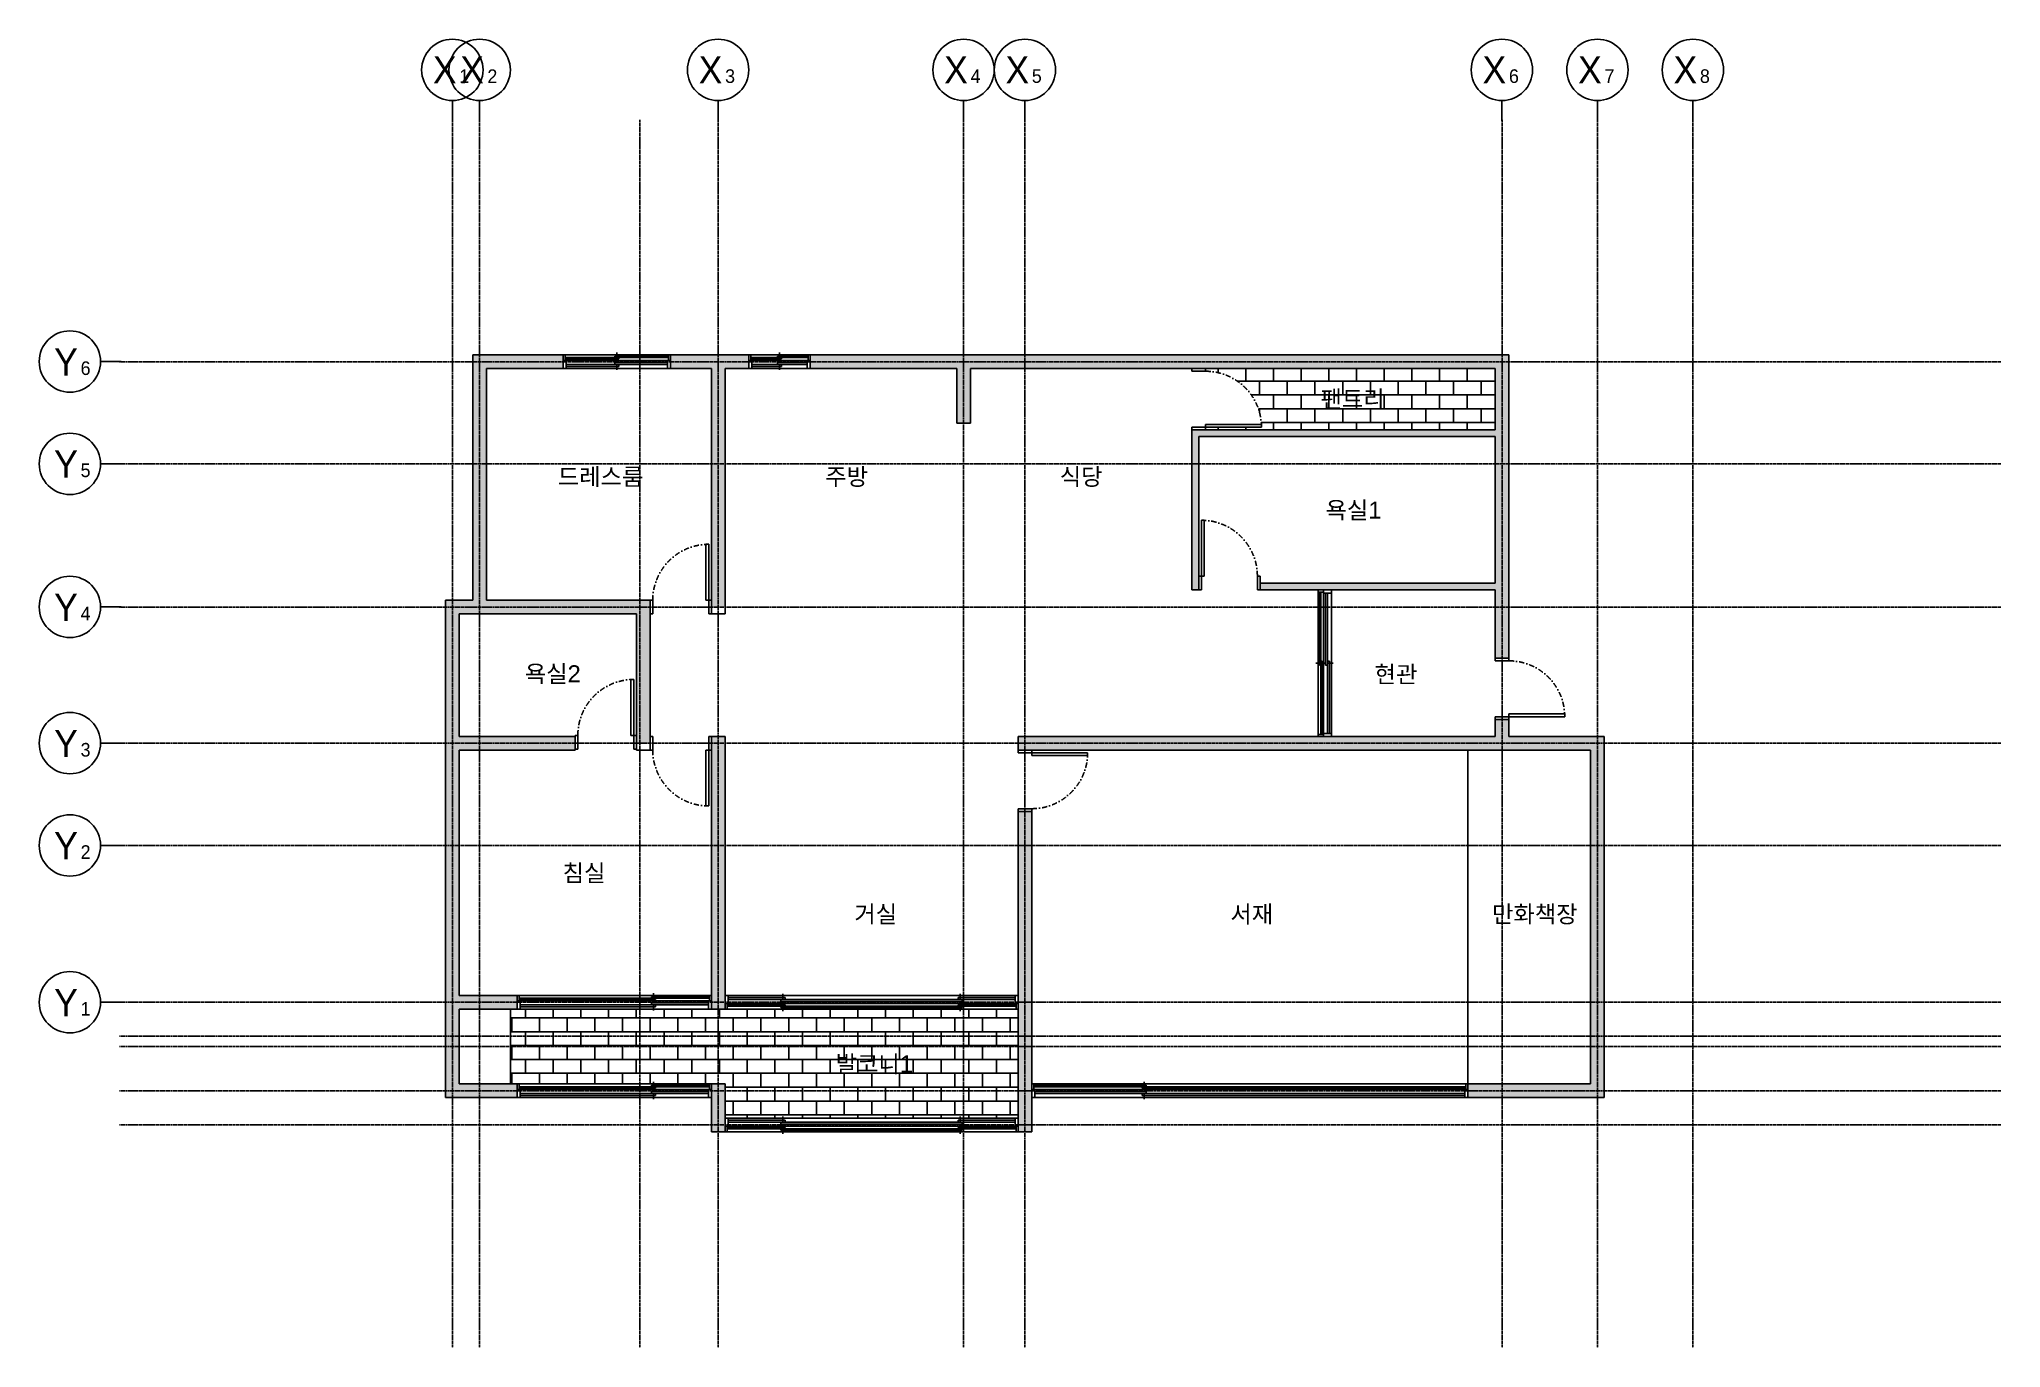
# Model space of a CAD drawing. Header units: millimetres. Extents: x 7699 to 36478, y 4303 to 23508.
import ezdxf
from ezdxf.enums import TextEntityAlignment as Align

# ---------------------------------------------------------------- set-up
doc = ezdxf.new("R2010")
doc.units = ezdxf.units.MM
doc.linetypes.add('CENTER', pattern=[50.8, 31.75, -6.35, 6.35, -6.35])
doc.linetypes.add('DASHDOTX2', pattern=[50.8, 25.4, -12.7, 0, -12.7])
for name, color, linetype in [('A-BUBBLE', 7, 'Continuous'), ('CEN', 1, 'CENTER'), ('CON', 254, 'Continuous'), ('HAT', 8, 'Continuous'), ('TXT', 2, 'Continuous'), ('WAL', 2, 'Continuous'), ('WIN', 4, 'Continuous'), ('참조선', 190, 'Continuous')]:
    doc.layers.add(name, color=color, linetype=linetype)
doc.styles.get("Standard").update_dxf_attribs({"font": 'arial.ttf'})
doc.styles.add('견고딕', font='H2GTRE.TTF')

# ---------------------------------------------------------------- blocks, each defined once
blk = doc.blocks.new('bbl')
at = {"layer": 'A-BUBBLE', "color": 7}
blk.add_line((4371.7, 2923.7), (4371.7, 2908.7), dxfattribs=at)
blk.add_circle((4371.7, 2946.2), 22.5, dxfattribs=at)
blk = doc.blocks.new('창_1575')
for p, q in [((0, 200), (1575, 200)), ((0, 0), (0, 200)), ((0, 200), (1575, 200)), ((0, 120), (1575, 120)), ((1575, 0), (0, 0)), ((30, 120), (30, 200)), ((30, 160), (1545, 160)), ((30, 140), (817, 140)), ((45, 0), (45, 120)), ((45, 60), (1530, 60)), ((45, 30), (817, 30)), ((758, 180), (758, 160)), ((758, 180), (1545, 180)), ((758, 90), (1530, 90)), ((758, 90), (758, 60)), ((817, 60), (817, 30)), ((817, 160), (817, 140)), ((1530, 120), (1530, 0)), ((1545, 200), (1545, 120)), ((1575, 200), (1575, 0))]:
    blk.add_line(p, q)
at = {"linetype": 'DASHDOTX2', "ltscale": 2}
blk.add_line((788, 233), (788, -29), dxfattribs=at)
blk = doc.blocks.new('창_900')
for p, q in [((0, 200), (900, 200)), ((0, 0), (0, 200)), ((0, 200), (900, 200)), ((0, 120), (900, 120)), ((900, 0), (0, 0)), ((30, 120), (30, 200)), ((30, 160), (870, 160)), ((30, 140), (480, 140)), ((45, 0), (45, 120)), ((45, 60), (855, 60)), ((45, 30), (480, 30)), ((420, 180), (420, 160)), ((420, 180), (870, 180)), ((420, 90), (855, 90)), ((420, 90), (420, 60)), ((480, 160), (480, 140)), ((480, 60), (480, 30)), ((855, 120), (855, 0)), ((870, 200), (870, 120)), ((900, 200), (900, 0))]:
    blk.add_line(p, q)
at = {"linetype": 'DASHDOTX2', "ltscale": 2}
blk.add_line((450, 233), (450, -29), dxfattribs=at)
blk = doc.blocks.new('창_2850')
for p, q in [((0, 200), (2850, 200)), ((0, 0), (0, 200)), ((0, 200), (2850, 200)), ((0, 120), (2850, 120)), ((2850, 0), (0, 0)), ((30, 120), (30, 200)), ((30, 160), (2820, 160)), ((30, 140), (2030, 140)), ((45, 0), (45, 120)), ((45, 60), (2805, 60)), ((45, 30), (2030, 30)), ((1970, 180), (1970, 160)), ((1970, 180), (2820, 180)), ((1970, 90), (2805, 90)), ((1970, 90), (1970, 60)), ((2030, 160), (2030, 140)), ((2030, 60), (2030, 30)), ((2805, 120), (2805, 0)), ((2820, 200), (2820, 120)), ((2850, 200), (2850, 0))]:
    blk.add_line(p, q)
at = {"linetype": 'DASHDOTX2', "ltscale": 2}
blk.add_line((2000, 233), (2000, -29), dxfattribs=at)
blk = doc.blocks.new('창_4300')
for p, q in [((0, 200), (3450, 200)), ((0, 0), (0, 200)), ((0, 200), (3450, 200)), ((0, 120), (3450, 120)), ((3450, 0), (0, 0)), ((30, 120), (30, 200)), ((30, 160), (3420, 160)), ((30, 140), (880, 140)), ((45, 0), (45, 120)), ((45, 60), (3405, 60)), ((45, 30), (880, 30)), ((820, 180), (820, 160)), ((820, 180), (3420, 180)), ((820, 90), (3405, 90)), ((820, 90), (820, 60)), ((4300, 200), (850, 200)), ((4300, 200), (850, 200)), ((4300, 120), (850, 120)), ((850, 0), (4300, 0)), ((3480, 180), (880, 180)), ((880, 160), (880, 140)), ((4270, 160), (880, 160)), ((880, 60), (880, 30)), ((3480, 90), (895, 90)), ((4255, 60), (895, 60)), ((3420, 160), (3420, 140)), ((4270, 140), (3420, 140)), ((3420, 60), (3420, 30)), ((4255, 30), (3420, 30)), ((3480, 180), (3480, 160)), ((3480, 90), (3480, 60)), ((4255, 0), (4255, 120)), ((4270, 120), (4270, 200)), ((4300, 0), (4300, 200))]:
    blk.add_line(p, q)
at = {"linetype": 'DASHDOTX2', "ltscale": 2}
for p, q in [((850, 233), (850, -29)), ((3450, 233), (3450, -29))]:
    blk.add_line(p, q, dxfattribs=at)
blk = doc.blocks.new('창_6400')
for p, q in [((6400, 200), (0, 200)), ((6400, 200), (0, 200)), ((0, 200), (0, 0)), ((6400, 120), (0, 120)), ((0, 0), (6400, 0)), ((30, 200), (30, 120)), ((1680, 180), (30, 180)), ((6370, 160), (30, 160)), ((45, 120), (45, 0)), ((1680, 90), (45, 90)), ((6355, 60), (45, 60)), ((1620, 160), (1620, 140)), ((6370, 140), (1620, 140)), ((1620, 60), (1620, 30)), ((6355, 30), (1620, 30)), ((1680, 180), (1680, 160)), ((1680, 90), (1680, 60)), ((6355, 0), (6355, 120)), ((6370, 120), (6370, 200)), ((6400, 0), (6400, 200))]:
    blk.add_line(p, q)
at = {"linetype": 'DASHDOTX2', "ltscale": 2}
blk.add_line((1650, 233), (1650, -29), dxfattribs=at)
blk = doc.blocks.new('문_900')
for p, q in [((80, 1020), (40, 1020)), ((40, 1020), (40, 200)), ((80, 200), (80, 1020)), ((0, 200), (0, 0)), ((40, 200), (0, 200)), ((0, 0), (40, 0)), ((40, 0), (40, 200)), ((40, 200), (80, 200)), ((860, 0), (860, 200)), ((860, 200), (900, 200)), ((860, 0), (900, 0)), ((900, 200), (900, 0))]:
    blk.add_line(p, q)
at = {"linetype": 'DASHDOTX2', "ltscale": 3}
blk.add_arc((40, 200), 820, 0, 90, dxfattribs=at)
blk = doc.blocks.new('창1)_2150')
for p, q in [((0, 200), (2150, 200)), ((0, 0), (0, 200)), ((0, 200), (2150, 200)), ((0, 120), (2150, 120)), ((2150, 0), (0, 0)), ((30, 120), (30, 200)), ((30, 160), (2120, 160)), ((30, 140), (1105, 140)), ((45, 0), (45, 120)), ((45, 60), (2105, 60)), ((45, 30), (1105, 30)), ((1045, 180), (1045, 160)), ((1045, 180), (2120, 180)), ((1045, 90), (2105, 90)), ((1045, 90), (1045, 60)), ((1105, 160), (1105, 140)), ((1105, 60), (1105, 30)), ((2105, 120), (2105, 0)), ((2120, 200), (2120, 120)), ((2150, 200), (2150, 0))]:
    blk.add_line(p, q)
at = {"linetype": 'DASHDOTX2', "ltscale": 2}
blk.add_line((1075, 233), (1075, -29), dxfattribs=at)

msp = doc.modelspace()

# ---------------------------------------------------------------- hatches: boundary and pattern name
at = {"layer": 'CON'}
h = msp.add_hatch(color=256, dxfattribs=at)
h.dxf.hatch_style = 1
h.paths.add_polyline_path([(15386, 18775), (14161, 18775), (14161, 17275), (14261, 17275), (14261, 18675), (15386, 18675)])
h.paths.add_polyline_path([(14161, 18875), (14061, 18875), (14061, 18775), (14161, 18775)])
h.paths.add_polyline_path([(15386, 18875), (14161, 18875), (14161, 18775), (15386, 18775)])
h.paths.add_polyline_path([(14161, 18775), (14061, 18775), (14061, 17275), (14161, 17275)])
h.paths.add_polyline_path([(14261, 17275), (14161, 17275), (14161, 15175), (16511, 15175), (16511, 15275), (14261, 15275)])
h.paths.add_polyline_path([(14161, 17275), (14061, 17275), (14061, 15275), (13761, 15275), (13761, 15175), (14161, 15175)])
h.paths.add_polyline_path([(14161, 15175), (13761, 15175), (13761, 13175), (14161, 13175), (14161, 13275), (13861, 13275), (13861, 15075), (14161, 15075)])
h.paths.add_polyline_path([(13761, 15175), (13661, 15175), (13661, 13175), (13761, 13175)])
h.paths.add_polyline_path([(16511, 15175), (14161, 15175), (14161, 15075), (16461, 15075), (16461, 13175), (16511, 13175)])
h.paths.add_polyline_path([(13761, 15275), (13661, 15275), (13661, 15175), (13761, 15175)])
h.paths.add_polyline_path([(16661, 15275), (16511, 15275), (16511, 15175), (16661, 15175)])
h.paths.add_polyline_path([(16661, 15175), (16511, 15175), (16511, 13175), (16661, 13175)])
h.paths.add_polyline_path([(15561, 13175), (14161, 13175), (14161, 13075), (15561, 13075)])
h.paths.add_polyline_path([(15561, 13275), (14161, 13275), (14161, 13175), (15561, 13175)], flags=17)
h.paths.add_polyline_path([(14161, 13175), (13761, 13175), (13761, 11675), (13861, 11675), (13861, 13075), (14161, 13075)])
h.paths.add_polyline_path([(13761, 13175), (13661, 13175), (13661, 11675), (13761, 11675)])
h.paths.add_polyline_path([(13761, 11675), (13661, 11675), (13661, 9375), (13761, 9375)])
h.paths.add_polyline_path([(13861, 11675), (13761, 11675), (13761, 9375), (14161, 9375), (14161, 9475), (13861, 9475)])
h.paths.add_polyline_path([(13761, 8725), (13661, 8725), (13661, 8075), (13761, 8075)])
h.paths.add_polyline_path([(13861, 8725), (13761, 8725), (13761, 8075), (14161, 8075), (14161, 8175), (13861, 8175)])
h.paths.add_polyline_path([(13861, 8875), (13761, 8875), (13761, 8725), (13861, 8725)])
h.paths.add_polyline_path([(13761, 8875), (13661, 8875), (13661, 8725), (13761, 8725)])
h.paths.add_polyline_path([(13761, 9375), (13661, 9375), (13661, 8875), (13761, 8875)])
h.paths.add_polyline_path([(13861, 9275), (14161, 9275), (14161, 9375), (13761, 9375), (13761, 8875), (13861, 8875)])
h.paths.add_polyline_path([(14711, 9375), (14161, 9375), (14161, 9275), (14711, 9275)])
h.paths.add_polyline_path([(14711, 9475), (14161, 9475), (14161, 9375), (14711, 9375)])
h.paths.add_polyline_path([(14711, 8175), (14161, 8175), (14161, 8075), (14711, 8075)])
h.paths.add_polyline_path([(13761, 8075), (13661, 8075), (13661, 7975), (13761, 7975)])
h.paths.add_polyline_path([(14161, 8075), (13761, 8075), (13761, 7975), (14161, 7975)])
h.paths.add_polyline_path([(14711, 8075), (14161, 8075), (14161, 7975), (14711, 7975)])
h.paths.add_polyline_path([(17661, 18875), (16961, 18875), (16961, 18775), (17661, 18775)])
h.paths.add_polyline_path([(17661, 18775), (16961, 18775), (16961, 18675), (17561, 18675), (17561, 17275), (17661, 17275)])
h.paths.add_polyline_path([(18111, 18775), (17661, 18775), (17661, 17275), (17761, 17275), (17761, 18675), (18111, 18675)])
h.paths.add_polyline_path([(18111, 18875), (17661, 18875), (17661, 18775), (18111, 18775)])
h.paths.add_polyline_path([(17661, 17275), (17561, 17275), (17561, 15175), (17661, 15175)])
h.paths.add_polyline_path([(17761, 17275), (17661, 17275), (17661, 15175), (17761, 15175)])
h.paths.add_polyline_path([(17661, 13175), (17561, 13175), (17561, 11675), (17661, 11675)])
h.paths.add_polyline_path([(17761, 13175), (17661, 13175), (17661, 11675), (17761, 11675)])
h.paths.add_polyline_path([(17761, 13275), (17661, 13275), (17661, 13175), (17761, 13175)])
h.paths.add_polyline_path([(17661, 13275), (17561, 13275), (17561, 13175), (17661, 13175)])
h.paths.add_polyline_path([(17661, 11675), (17561, 11675), (17561, 9375), (17661, 9375)])
h.paths.add_polyline_path([(17761, 11675), (17661, 11675), (17661, 9375), (17761, 9375), (17761, 9475)])
h.paths.add_polyline_path([(17661, 9375), (17561, 9375), (17561, 9275), (17661, 9275)])
h.paths.add_polyline_path([(17761, 9375), (17661, 9375), (17661, 9275), (17761, 9275)])
h.paths.add_polyline_path([(17661, 8075), (17561, 8075), (17561, 7975), (17561, 7575), (17661, 7575)])
h.paths.add_polyline_path([(17761, 8075), (17661, 8075), (17661, 7575), (17761, 7575), (17761, 7675)])
h.paths.add_polyline_path([(17661, 8175), (17561, 8175), (17561, 8075), (17661, 8075)])
h.paths.add_polyline_path([(17761, 8175), (17661, 8175), (17661, 8075), (17761, 8075)])
h.paths.add_polyline_path([(17661, 7575), (17561, 7575), (17561, 7475), (17661, 7475)])
h.paths.add_polyline_path([(17761, 7575), (17661, 7575), (17661, 7475), (17761, 7475)])
h.paths.add_polyline_path([(21261, 18875), (19011, 18875), (19011, 18775), (21261, 18775)])
h.paths.add_polyline_path([(21261, 18775), (19011, 18775), (19011, 18675), (21261, 18675)])
h.paths.add_polyline_path([(22161, 18875), (21261, 18875), (21261, 18775), (22161, 18775)])
h.paths.add_polyline_path([(22161, 18775), (21261, 18775), (21261, 18675), (22161, 18675)])
h.paths.add_polyline_path([(29161, 18875), (27411, 18875), (22161, 18875), (22161, 18775), (29161, 18775)])
h.paths.add_polyline_path([(29161, 18775), (22161, 18775), (22161, 18675), (24611, 18675), (27411, 18675), (29061, 18675), (29061, 17775), (24611, 17775), (24611, 17275), (24711, 17275), (24711, 17675), (29061, 17675), (29061, 17275), (29161, 17275)])
h.paths.add_polyline_path([(29261, 18775), (29161, 18775), (29161, 17275), (29261, 17275)])
h.paths.add_polyline_path([(29261, 18875), (29161, 18875), (29161, 18775), (29261, 18775)])
h.paths.add_polyline_path([(29161, 17275), (29061, 17275), (29061, 15525), (25611, 15525), (25611, 15425), (29061, 15425), (29061, 15175), (29161, 15175)])
h.paths.add_polyline_path([(29261, 17275), (29161, 17275), (29161, 15175), (29261, 15175)])
h.paths.add_polyline_path([(24711, 17275), (24611, 17275), (24611, 17175), (24611, 15425), (24711, 15425)])
h.paths.add_polyline_path([(29161, 15175), (29061, 15175), (29061, 14425), (29161, 14425)])
h.paths.add_polyline_path([(29261, 15075), (29261, 15175), (29161, 15175), (29161, 14425), (29261, 14425)])
h.paths.add_polyline_path([(29161, 13525), (29061, 13525), (29061, 13275), (22161, 13275), (22161, 13175), (29161, 13175)])
h.paths.add_polyline_path([(29261, 13525), (29161, 13525), (29161, 13175), (30561, 13175), (30561, 13275), (29261, 13275)])
h.paths.add_polyline_path([(30561, 13175), (29161, 13175), (29161, 13075), (30461, 13075), (30461, 11675), (30561, 11675)])
h.paths.add_polyline_path([(29161, 13175), (22161, 13175), (22161, 13075), (22261, 13075), (29161, 13075)])
h.paths.add_polyline_path([(30661, 13275), (30561, 13275), (30561, 13175), (30661, 13175)])
h.paths.add_polyline_path([(30661, 13175), (30561, 13175), (30561, 11675), (30661, 11675)])
h.paths.add_polyline_path([(30561, 11675), (30461, 11675), (30461, 9375), (30561, 9375)])
h.paths.add_polyline_path([(30661, 11675), (30561, 11675), (30561, 9375), (30661, 9375)])
h.paths.add_polyline_path([(22161, 13175), (22061, 13175), (22061, 13075), (22161, 13075)])
h.paths.add_polyline_path([(22161, 13275), (22061, 13275), (22061, 13175), (22161, 13175)])
h.paths.add_polyline_path([(22261, 11675), (22161, 11675), (22161, 9375), (22261, 9375)])
h.paths.add_polyline_path([(22161, 11675), (22061, 11675), (22061, 9375), (22161, 9375)])
h.paths.add_polyline_path([(22161, 12175), (22061, 12175), (22061, 11675), (22161, 11675)])
h.paths.add_polyline_path([(22261, 12175), (22161, 12175), (22161, 11675), (22261, 11675)])
h.paths.add_polyline_path([(22161, 9375), (22061, 9375), (22061, 8875), (22161, 8875)])
h.paths.add_polyline_path([(22161, 8875), (22061, 8875), (22061, 8725), (22161, 8725)])
h.paths.add_polyline_path([(22161, 8725), (22061, 8725), (22061, 8075), (22161, 8075)])
h.paths.add_polyline_path([(22161, 8075), (22061, 8075), (22061, 7575), (22161, 7575)])
h.paths.add_polyline_path([(22161, 7575), (22061, 7575), (22061, 7475), (22161, 7475)])
h.paths.add_polyline_path([(22261, 7575), (22161, 7575), (22161, 7475), (22261, 7475)])
h.paths.add_polyline_path([(22261, 7975), (22261, 8075), (22161, 8075), (22161, 7575), (22261, 7575)])
h.paths.add_polyline_path([(22261, 8725), (22161, 8725), (22161, 8075), (22261, 8075), (22261, 8175)])
h.paths.add_polyline_path([(22261, 8775), (22261, 8875), (22161, 8875), (22161, 8725), (22261, 8725)])
h.paths.add_polyline_path([(22261, 9375), (22161, 9375), (22161, 8875), (22261, 8875)])
h.paths.add_polyline_path([(29161, 8175), (28661, 8175), (28661, 8075), (29161, 8075)])
h.paths.add_polyline_path([(29161, 8075), (28661, 8075), (28661, 7975), (29161, 7975)])
h.paths.add_polyline_path([(30561, 8075), (29161, 8075), (29161, 7975), (30561, 7975)])
h.paths.add_polyline_path([(30561, 8725), (30461, 8725), (30461, 8175), (29161, 8175), (29161, 8075), (30561, 8075)])
h.paths.add_polyline_path([(30661, 8075), (30561, 8075), (30561, 7975), (30661, 7975)])
h.paths.add_polyline_path([(30661, 8725), (30561, 8725), (30561, 8075), (30661, 8075)])
h.paths.add_polyline_path([(30661, 8875), (30561, 8875), (30561, 8725), (30661, 8725)])
h.paths.add_polyline_path([(30561, 8875), (30461, 8875), (30461, 8775), (30461, 8725), (30561, 8725)])
h.paths.add_polyline_path([(30561, 9375), (30461, 9375), (30461, 8875), (30561, 8875)])
h.paths.add_polyline_path([(30661, 9375), (30561, 9375), (30561, 8875), (30661, 8875)])
h = msp.add_hatch(color=256, dxfattribs=at)
h.dxf.hatch_style = 1
h.paths.add_polyline_path([(21261, 18775), (19011, 18775), (19011, 18675), (21161, 18675), (21161, 17875), (21261, 17875)])
h.paths.add_polyline_path([(21361, 18675), (22161, 18675), (22161, 18775), (21261, 18775), (21261, 17875), (21361, 17875)])
at = {"layer": 'HAT'}
h = msp.add_hatch(dxfattribs=at)
h.set_pattern_fill('AR-B816', color=256)
h.paths.add_polyline_path([(21261, 9275), (18611, 9275), (17761, 9275), (17661, 9275), (17661, 8875), (21261, 8875)])
h.paths.add_polyline_path([(21261, 8875), (17661, 8875), (17661, 8725), (21261, 8725)])
h.paths.add_polyline_path([(21261, 8725), (17661, 8725), (17661, 8175), (17761, 8175), (17761, 8075), (21261, 8075)])
h.paths.add_polyline_path([(21261, 8075), (17761, 8075), (17761, 7675), (21211, 7675), (21261, 7675)])
h.paths.add_polyline_path([(22061, 8075), (21261, 8075), (21261, 7675), (22061, 7675)])
h.paths.add_polyline_path([(22061, 8625), (22061, 8725), (21261, 8725), (21261, 8075), (22061, 8075)])
h.paths.add_polyline_path([(22061, 8875), (21261, 8875), (21261, 8725), (22061, 8725)])
h.paths.add_polyline_path([(22061, 9275), (21261, 9275), (21261, 8875), (22061, 8875)])
h.paths.add_polyline_path([(29061, 18675), (27411, 18675), (24811, 18675), (24811, 18635, -0.399992), (25630, 17855), (25631, 17855), (25631, 17815), (24811, 17815), (24811, 17775), (29061, 17775)])
h.paths.add_polyline_path([(26427, 18013), (27441, 18013), (27441, 18441), (26427, 18441)], flags=24)
h = msp.add_hatch(dxfattribs=at)
h.set_pattern_fill('AR-B816', color=256)
h.paths.add_polyline_path([(16511, 9275), (14711, 9275), (14611, 9275), (14611, 8875), (16511, 8875)])
h.paths.add_polyline_path([(16511, 8875), (14611, 8875), (14611, 8725), (16511, 8725)])
h.paths.add_polyline_path([(16511, 8725), (14611, 8725), (14611, 8175), (14711, 8175), (16511, 8175)])
h.paths.add_polyline_path([(17661, 9275), (17561, 9275), (16511, 9275), (16511, 8875), (17661, 8875)])
h.paths.add_polyline_path([(17661, 8875), (16511, 8875), (16511, 8725), (17661, 8725)])
h.paths.add_polyline_path([(17661, 8725), (16511, 8725), (16511, 8175), (17561, 8175), (17661, 8175)])

# ---------------------------------------------------------------- linework, layer by layer
at = {"layer": 'CEN'}
for p, q in [((13761, 22326), (13761, 4303)), ((14161, 22326), (14161, 4303)), ((16511, 22326), (16511, 4303)), ((17661, 22326), (17661, 4303)), ((21261, 22326), (21261, 4303)), ((22161, 22326), (22161, 4303)), ((29161, 22326), (29161, 4303)), ((30561, 22326), (30561, 4303)), ((31961, 22326), (31961, 4303)), ((36478, 18775), (8879, 18775)), ((36478, 17275), (8879, 17275)), ((36478, 15175), (8879, 15175)), ((36478, 13175), (8879, 13175)), ((36478, 11675), (8879, 11675)), ((36478, 9375), (8879, 9375)), ((36478, 8875), (8879, 8875)), ((36478, 8725), (8879, 8725)), ((36478, 8075), (8879, 8075)), ((36478, 7575), (8879, 7575))]:
    msp.add_line(p, q, dxfattribs=at)
at = {"layer": 'WAL'}
for p, q in [((14061, 18875), (14061, 15275)), ((15386, 18875), (14061, 18875)), ((15386, 18875), (15386, 18675)), ((16961, 18875), (16961, 18675)), ((18111, 18875), (16961, 18875)), ((18111, 18875), (18111, 18675)), ((19011, 18875), (19011, 18675)), ((27411, 18875), (19011, 18875)), ((29261, 18875), (27411, 18875)), ((29261, 18875), (29261, 15275)), ((29261, 18875), (29261, 14625)), ((14261, 18675), (14261, 15275)), ((15386, 18675), (14261, 18675)), ((17561, 18675), (16961, 18675)), ((17561, 18675), (17561, 15075)), ((18111, 18675), (17761, 18675)), ((17761, 18675), (17761, 15075)), ((21161, 18675), (19011, 18675)), ((21161, 18675), (21161, 17875)), ((22161, 18675), (21361, 18675)), ((24611, 18675), (21361, 18675)), ((21361, 18675), (21361, 17875)), ((27411, 18675), (24611, 18675)), ((29061, 18675), (27411, 18675)), ((29061, 18675), (29061, 17775)), ((21361, 17875), (21161, 17875)), ((24611, 17775), (24611, 17175)), ((29061, 17775), (24611, 17775)), ((24711, 17675), (24711, 15425)), ((29061, 17675), (24711, 17675)), ((29061, 17675), (29061, 15525)), ((24611, 17175), (24611, 15425)), ((14061, 15275), (13661, 15275)), ((13661, 15275), (13661, 7975)), ((16661, 15275), (14261, 15275)), ((16611, 15275), (14261, 15275)), ((16661, 15275), (16661, 13075)), ((24711, 15425), (24611, 15425)), ((29061, 15525), (25611, 15525)), ((25611, 15525), (25611, 15425)), ((29061, 15425), (25611, 15425)), ((29061, 15425), (29061, 14385)), ((13861, 15075), (13861, 13275)), ((16461, 15075), (13861, 15075)), ((16411, 15075), (13861, 15075)), ((16461, 15075), (16461, 13075)), ((17761, 15075), (17561, 15075)), ((29261, 15075), (29261, 14425)), ((29261, 14425), (29061, 14425)), ((15561, 13275), (13861, 13275)), ((15561, 13275), (15561, 13075)), ((17561, 13275), (17561, 9275)), ((17761, 13275), (17561, 13275)), ((17761, 13275), (17761, 9475)), ((17761, 13275), (17761, 9275)), ((29061, 13275), (22061, 13275)), ((22061, 13275), (22061, 13075)), ((29061, 13525), (29061, 13275)), ((29261, 13525), (29061, 13525)), ((29261, 13525), (29261, 13275)), ((29261, 13525), (29261, 13275)), ((30661, 13275), (29261, 13275)), ((30661, 13275), (30661, 7975)), ((13861, 13075), (13861, 9475)), ((15561, 13075), (13861, 13075)), ((16661, 13075), (16461, 13075)), ((30461, 13075), (22061, 13075)), ((30461, 13075), (30461, 8775)), ((22261, 12175), (22061, 12175)), ((22061, 12175), (22061, 8075)), ((22261, 12175), (22261, 8775)), ((14711, 9475), (13861, 9475)), ((13861, 9275), (13861, 8175)), ((14711, 9275), (13861, 9275)), ((14711, 9475), (14711, 9275)), ((17761, 9275), (17561, 9275)), ((17761, 9275), (17561, 9275)), ((17761, 9375), (17761, 9275)), ((22261, 8775), (22261, 7975)), ((30461, 8775), (30461, 8175)), ((22061, 8625), (22061, 8075)), ((14711, 8175), (13861, 8175)), ((14711, 8175), (14711, 7975)), ((17561, 8175), (17561, 7475)), ((17761, 8175), (17561, 8175)), ((17761, 8175), (17761, 7975)), ((17761, 8075), (17761, 7475)), ((22061, 8075), (22061, 7475)), ((30461, 8175), (28661, 8175)), ((28661, 8175), (28661, 7975)), ((14711, 7975), (13661, 7975)), ((17761, 7975), (17761, 7675)), ((22261, 7975), (22261, 7475)), ((30661, 7975), (28661, 7975)), ((17761, 7475), (17561, 7475)), ((22261, 7475), (22061, 7475))]:
    msp.add_line(p, q, dxfattribs=at)
at = {"layer": '참조선'}
for p, q in [((28661, 13075), (28661, 8175)), ((14611, 9275), (14611, 8175))]:
    msp.add_line(p, q, dxfattribs=at)

# ---------------------------------------------------------------- block references
at = {"layer": 'A-BUBBLE', "color": 0, "xscale": 20, "yscale": 20, "zscale": 20}
for p in [(-73674, -35866), (-73273, -35866), (-69775, -35866), (-66173, -35866), (-65274, -35866), (-58275, -35866), (-56873, -35866), (-55473, -35866)]:
    msp.add_blockref('bbl', p, dxfattribs=at)
at = {"layer": 'A-BUBBLE', "color": 0, "xscale": 20, "yscale": 20, "zscale": 20, "rotation": 90.00000000000001}
for p in [(67073, -68657), (67073, -70158), (67073, -72258), (67073, -74257), (67073, -75758), (67073, -78060)]:
    msp.add_blockref('bbl', p, dxfattribs=at)
at = {"layer": 'WIN'}
for name, p in [('창_1575', (15386, 18675)), ('창_900', (18111, 18675)), ('문_900', (24711, 15428)), ('창_2850', (14711, 9275)), ('창_2850', (14711, 7975)), ('창_6400', (22261, 7975))]:
    msp.add_blockref(name, p, dxfattribs=at)
at = {"layer": 'WIN', "xscale": -1, "rotation": 270}
for p in [(24611, 17775), (29061, 13525)]:
    msp.add_blockref('문_900', p, dxfattribs=at)
at = {"layer": 'WIN', "xscale": -1}
for p in [(17561, 15075), (16461, 13091)]:
    msp.add_blockref('문_900', p, dxfattribs=at)
at = {"layer": 'WIN'}
for name, p, rotation in [('창1)_2150', (26661, 13275), 90), ('문_900', (17561, 13275), 180), ('문_900', (22061, 13075), 270), ('창_4300', (22061, 9475), 180), ('창_4300', (22061, 7675), 180)]:
    msp.add_blockref(name, p, dxfattribs=dict(at, rotation=rotation))

# ---------------------------------------------------------------- texts
at = {"layer": 'A-BUBBLE', "color": 0, "style": '견고딕'}
for s, height, p in [('X', 400, (13649, 23058)), ('1', 200, (13935, 22966)), ('X', 400, (14050, 23058)), ('2', 200, (14347, 22966)), ('X', 400, (17548, 23058)), ('3', 200, (17835, 22966)), ('X', 400, (21150, 23058)), ('4', 200, (21437, 22966)), ('X', 400, (22049, 23058)), ('5', 200, (22335, 22966)), ('X', 400, (29048, 23058)), ('6', 200, (29335, 22966)), ('X', 400, (30450, 23058)), ('7', 200, (30737, 22966)), ('X', 400, (31850, 23058)), ('8', 200, (32137, 22966)), ('Y', 400, (8092, 18772)), ('6', 200, (8379, 18680)), ('Y', 400, (8092, 17272)), ('5', 200, (8379, 17180)), ('Y', 400, (8092, 15171)), ('4', 200, (8379, 15080)), ('Y', 400, (8092, 13172)), ('3', 200, (8379, 13080)), ('Y', 400, (8092, 11671)), ('2', 200, (8379, 11580)), ('Y', 400, (8092, 9370)), ('1', 200, (8379, 9278))]:
    msp.add_text(s, height=height, dxfattribs=at).set_placement(p, align=Align.MIDDLE)
at = {"layer": 'TXT'}
for s, p in [('팬트리', (26498, 18102)), ('드레스룸', (15308, 16962)), ('주방', (19231, 16962)), ('식당', (22672, 16962)), ('욕실1', (26571, 16472)), ('욕실2', (14823, 14070)), ('현관', (27291, 14063)), ('침실', (15379, 11146)), ('거실', (19658, 10542)), ('서재', (25175, 10542)), ('만화책장', (29014, 10542)), ('발코니1', (19384, 8345))]:
    msp.add_text(s, height=250, dxfattribs=at).set_placement(p)

doc.saveas('drawing.dxf')
